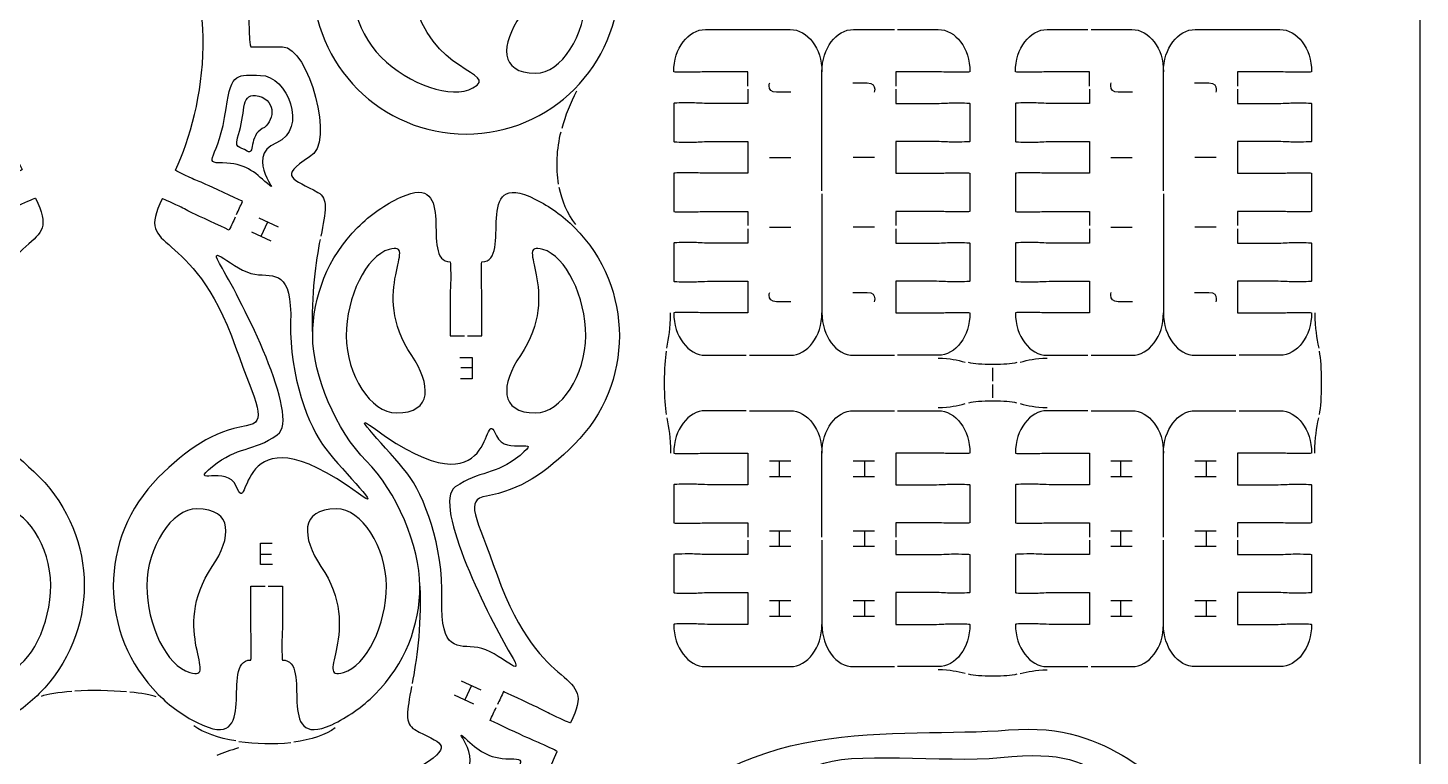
# Model space of a CAD drawing. Extents: x 0 to 250, y 0 to 300.
# Drawn here: x 118.3 to 250, y 67.5 to 136.4 of the extents above; entities that cross this region are included whole.
import ezdxf

# ---------------------------------------------------------------- set-up
doc = ezdxf.new("R2010")
doc.units = 0
doc.header["$MEASUREMENT"] = 0
doc.layers.add('DEFAULT', color=7, linetype='CONTINUOUS')

msp = doc.modelspace()

# ---------------------------------------------------------------- linework, layer by layer
at = {"layer": 'DEFAULT', "color": 250}
for points in [[(188.49, 124.18), (190.51, 124.18)], [(198.43, 124.18), (196.41, 124.18)], [(220.8, 124.18), (222.82, 124.18)], [(230.74, 124.18), (228.72, 124.18)], [(140.18, 118.47), (142.01, 117.62)], [(140.4, 116.71), (141.04, 118.07)], [(188.49, 117.57), (190.51, 117.57)], [(198.43, 117.57), (196.41, 117.57)], [(220.8, 117.57), (222.82, 117.57)], [(230.74, 117.57), (228.72, 117.57)], [(141.37, 116.26), (139.54, 117.11)], [(159.22, 105.26), (160.36, 105.26), (160.36, 103.24), (159.27, 103.24)], [(159.31, 104.31), (160.36, 104.31)], [(188.49, 95.46), (190.51, 95.46)], [(189.43, 93.96), (189.43, 95.46)], [(196.41, 95.46), (198.43, 95.46)], [(197.48, 95.46), (197.48, 93.96)], [(220.8, 95.46), (222.82, 95.46)], [(221.75, 93.96), (221.75, 95.46)], [(228.72, 95.46), (230.74, 95.46)], [(229.8, 95.46), (229.8, 93.96)], [(190.51, 93.96), (188.49, 93.96)], [(198.43, 93.96), (196.41, 93.96)], [(222.82, 93.96), (220.8, 93.96)], [(230.74, 93.96), (228.72, 93.96)], [(188.49, 88.86), (190.51, 88.86)], [(189.43, 87.36), (189.43, 88.86)], [(196.41, 88.86), (198.43, 88.86)], [(197.48, 88.86), (197.48, 87.36)], [(220.8, 88.86), (222.82, 88.86)], [(221.75, 87.36), (221.75, 88.86)], [(228.72, 88.86), (230.74, 88.86)], [(229.8, 88.86), (229.8, 87.36)], [(141.49, 85.67), (140.36, 85.67), (140.36, 87.69), (141.45, 87.69)], [(190.51, 87.36), (188.49, 87.36)], [(198.43, 87.36), (196.41, 87.36)], [(222.82, 87.36), (220.8, 87.36)], [(230.74, 87.36), (228.72, 87.36)], [(141.4, 86.61), (140.36, 86.61)], [(188.49, 82.26), (190.51, 82.26)], [(189.43, 80.75), (189.43, 82.26)], [(196.41, 82.25), (198.43, 82.25)], [(197.48, 82.25), (197.48, 80.75)], [(220.8, 82.26), (222.82, 82.26)], [(221.75, 80.75), (221.75, 82.26)], [(228.72, 82.25), (230.74, 82.25)], [(229.8, 82.25), (229.8, 80.75)], [(190.51, 80.75), (188.49, 80.75)], [(198.43, 80.75), (196.41, 80.75)], [(222.82, 80.75), (220.8, 80.75)], [(230.74, 80.75), (228.72, 80.75)], [(159.34, 74.67), (161.18, 73.82)], [(160.32, 74.22), (159.68, 72.86)], [(160.54, 72.46), (158.71, 73.31)]]:
    msp.add_lwpolyline(points, dxfattribs=at)
at = {"layer": 'DEFAULT', "color": 6}
for points in [[(209.62, 103), (209.62, 104.27)], [(209.62, 101.43), (209.62, 102.7)]]:
    msp.add_lwpolyline(points, dxfattribs=at)
at = {"layer": 'DEFAULT', "color": 1}
for points, knots in [([(240.05, 0.05), (163.38, 0.05), (86.72, 0.05), (10.05, 0.05), (4.53, 0.05), (0.05, 4.53), (0.05, 10.05), (0.05, 103.38), (0.05, 196.72), (0.05, 290.05), (0.05, 295.57), (4.53, 300.05), (10.05, 300.05), (86.72, 300.05), (163.38, 300.05), (240.05, 300.05), (245.57, 300.05), (250.05, 295.57), (250.05, 290.05), (250.05, 196.72), (250.05, 103.38), (250.05, 10.05), (250.05, 4.53), (245.57, 0.05), (240.05, 0.05)], [0, 0, 0, 0, 651.969, 651.969, 651.969, 652.969, 652.969, 652.969, 1446.669, 1446.669, 1446.669, 1447.669, 1447.669, 1447.669, 2099.638, 2099.638, 2099.638, 2100.638, 2100.638, 2100.638, 2894.338, 2894.338, 2894.338, 2895.338, 2895.338, 2895.338, 2895.338]), ([(159.64, 140.89), (159.19, 140.89), (158.74, 140.89), (158.29, 140.89), (158.29, 142.05), (158.29, 143.22), (158.29, 144.39), (158.29, 145.36), (158.34, 145.55), (158.34, 146.14), (158.34, 147.11), (158.34, 147.89), (158.29, 147.89), (149.35, 147.89), (145.29, 148.48), (145.29, 140.89), (145.29, 132.88), (151.78, 126.39), (159.79, 126.39), (167.8, 126.39), (174.29, 132.88), (174.29, 140.89), (174.29, 144.89), (172.5, 148.37), (170.04, 151.15), (163.64, 158.37), (165.67, 169.69), (168.41, 175.57), (168.43, 175.62), (167.72, 175.95), (166.85, 176.36), (166.31, 176.61), (166.12, 176.64), (165.24, 177.05), (164.44, 177.42), (162.07, 178.53), (162.07, 178.53), (162.26, 178.94), (162.45, 179.34), (162.64, 179.75)], [0, 0, 0, 0, 3.83, 3.83, 3.83, 13.76, 13.76, 13.76, 14.76, 14.76, 14.76, 15.76, 15.76, 15.76, 16.76, 16.76, 16.76, 17.76, 17.76, 17.76, 18.76, 18.76, 18.76, 19.76, 19.76, 19.76, 20.76, 20.76, 20.76, 21.76, 21.76, 21.76, 22.76, 22.76, 22.76, 23.76, 23.76, 23.76, 27.58953, 27.58953, 27.58953, 27.58953]), ([(109.02, 157.72), (108.57, 157.72), (108.12, 157.72), (107.67, 157.72), (107.67, 156.55), (107.67, 155.38), (107.67, 154.22), (107.67, 153.25), (107.72, 153.05), (107.72, 152.47), (107.72, 151.5), (107.72, 150.72), (107.67, 150.72), (98.73, 150.72), (94.67, 150.13), (94.67, 157.71), (94.67, 165.72), (101.16, 172.21), (109.17, 172.21), (117.18, 172.21), (123.67, 165.72), (123.67, 157.71), (123.67, 153.71), (121.88, 150.24), (119.42, 147.46), (113.02, 140.23), (115.05, 128.91), (117.79, 123.04), (117.81, 122.99), (117.1, 122.66), (116.23, 122.25), (115.69, 122), (115.5, 121.96), (114.62, 121.56), (113.82, 121.18), (111.45, 120.08), (111.45, 120.08), (111.64, 119.67), (111.83, 119.26), (112.02, 118.85)], [0, 0, 0, 0, 3.84, 3.84, 3.84, 13.77, 13.77, 13.77, 14.77, 14.77, 14.77, 15.77, 15.77, 15.77, 16.77, 16.77, 16.77, 17.77, 17.77, 17.77, 18.77, 18.77, 18.77, 19.77, 19.77, 19.77, 20.77, 20.77, 20.77, 21.77, 21.77, 21.77, 22.77, 22.77, 22.77, 23.77, 23.77, 23.77, 27.59953, 27.59953, 27.59953, 27.59953]), ([(138.08, 118.79), (138.27, 119.19), (138.46, 119.6), (138.66, 120.01), (138.66, 120.01), (136.28, 121.12), (135.48, 121.49), (134.61, 121.9), (134.41, 121.93), (133.87, 122.18), (133, 122.59), (132.29, 122.92), (132.31, 122.97), (135.05, 128.84), (137.08, 140.17), (130.68, 147.39), (128.22, 150.17), (126.43, 153.64), (126.43, 157.64), (126.43, 165.65), (132.92, 172.14), (140.93, 172.14), (148.94, 172.14), (155.43, 165.65), (155.43, 157.64), (155.43, 150.06), (151.37, 150.64), (142.43, 150.64), (142.38, 150.64), (142.38, 151.43), (142.38, 152.39), (142.38, 152.98), (142.43, 153.18), (142.43, 154.14), (142.43, 155.31), (142.43, 156.48), (142.43, 157.65), (141.98, 157.65), (141.53, 157.65), (141.08, 157.65)], [0, 0, 0, 0, 3.82953, 3.82953, 3.82953, 4.82953, 4.82953, 4.82953, 5.82953, 5.82953, 5.82953, 6.82953, 6.82953, 6.82953, 7.82953, 7.82953, 7.82953, 8.82953, 8.82953, 8.82953, 9.82953, 9.82953, 9.82953, 10.82953, 10.82953, 10.82953, 11.82953, 11.82953, 11.82953, 12.82953, 12.82953, 12.82953, 13.82953, 13.82953, 13.82953, 23.75953, 23.75953, 23.75953, 27.58953, 27.58953, 27.58953, 27.58953]), ([(140.78, 157.65), (140.33, 157.65), (139.88, 157.65), (139.43, 157.65), (139.43, 156.48), (139.43, 155.31), (139.43, 154.14), (139.43, 153.18), (139.48, 152.98), (139.48, 152.39), (139.48, 151.43), (139.48, 150.64), (139.43, 150.64), (139.1, 150.52), (139.1, 134.64), (139.43, 134.64), (140.43, 134.64), (141.43, 134.64), (142.43, 134.64), (144.91, 134.64), (147.45, 125.38), (145, 124.23), (141.9, 122.24), (143.47, 122.19), (145.78, 120.87), (146.78, 120.3), (146.5, 119.09), (146.06, 116.71)], [0, 0, 0, 0, 3.83, 3.83, 3.83, 13.76, 13.76, 13.76, 14.76, 14.76, 14.76, 15.76, 15.76, 15.76, 16.76, 16.76, 16.76, 25.26, 25.26, 25.26, 26.26, 26.26, 26.26, 27.26, 27.26, 27.26, 28.26, 28.26, 28.26, 28.26]), ([(167.05, 147.62), (169.25, 147), (171.12, 143.11), (171.12, 139.43), (171.12, 135.74), (168.78, 132.14), (166.38, 132.14), (162.9, 132.14), (163.1, 134.88), (164.93, 137.57), (169.06, 143.68), (164.11, 148.45), (167.05, 147.62)], [1, 1, 1, 1, 2, 2, 2, 3, 3, 3, 4, 4, 4, 5, 5, 5, 5]), ([(160.44, 130.75), (158.44, 129.63), (154.38, 131.06), (151.77, 133.66), (149.17, 136.27), (148.27, 140.47), (149.96, 142.17), (152.43, 144.63), (154.22, 142.55), (154.84, 139.35), (156.23, 132.11), (163.1, 132.24), (160.44, 130.75)], [1, 1, 1, 1, 2, 2, 2, 3, 3, 3, 4, 4, 4, 5, 5, 5, 5]), ([(186.45, 130.93), (186.45, 131.38), (186.45, 131.83), (186.45, 132.28), (185.29, 132.28), (184.12, 132.28), (182.95, 132.28), (181.99, 132.28), (181.79, 132.23), (181.2, 132.23), (180.23, 132.23), (179.45, 132.23), (179.45, 132.28), (179.45, 134.49), (180.79, 136.28), (182.45, 136.28), (185.12, 136.28), (187.79, 136.28), (190.45, 136.28), (192.11, 136.28), (193.46, 134.49), (193.46, 132.28)], [0, 0, 0, 0, 3.83, 3.83, 3.83, 13.76, 13.76, 13.76, 14.76, 14.76, 14.76, 15.76, 15.76, 15.76, 16.76, 16.76, 16.76, 39.44, 39.44, 39.44, 40.44, 40.44, 40.44, 40.44]), ([(193.46, 121.03), (193.46, 124.78), (193.46, 128.53), (193.46, 132.28), (193.46, 134.49), (194.8, 136.28), (196.46, 136.28), (197.74, 136.28), (199.03, 136.28), (200.31, 136.28)], [0, 0, 0, 0, 31.91, 31.91, 31.91, 32.91, 32.91, 32.91, 43.83, 43.83, 43.83, 43.83]), ([(200.61, 136.28), (201.89, 136.28), (203.18, 136.28), (204.46, 136.28), (206.12, 136.28), (207.46, 134.49), (207.46, 132.28), (207.46, 132.23), (206.68, 132.23), (205.71, 132.23), (205.12, 132.23), (204.93, 132.28), (203.96, 132.28), (202.79, 132.28), (201.63, 132.28), (200.46, 132.28), (200.46, 131.83), (200.46, 131.38), (200.46, 130.93)], [0, 0, 0, 0, 10.91, 10.91, 10.91, 11.91, 11.91, 11.91, 12.91, 12.91, 12.91, 13.91, 13.91, 13.91, 23.84, 23.84, 23.84, 27.67, 27.67, 27.67, 27.67]), ([(218.77, 130.93), (218.77, 131.38), (218.77, 131.83), (218.77, 132.28), (217.6, 132.28), (216.44, 132.28), (215.27, 132.28), (214.3, 132.28), (214.11, 132.23), (213.52, 132.23), (212.55, 132.23), (211.77, 132.23), (211.77, 132.28), (211.77, 134.49), (213.11, 136.28), (214.77, 136.28), (216.05, 136.28), (217.34, 136.28), (218.62, 136.28)], [0, 0, 0, 0, 3.83, 3.83, 3.83, 13.76, 13.76, 13.76, 14.76, 14.76, 14.76, 15.76, 15.76, 15.76, 16.76, 16.76, 16.76, 27.67, 27.67, 27.67, 27.67]), ([(218.92, 136.28), (220.21, 136.28), (221.49, 136.28), (222.77, 136.28), (224.43, 136.28), (225.77, 134.49), (225.77, 132.28)], [0, 0, 0, 0, 10.91, 10.91, 10.91, 11.91, 11.91, 11.91, 11.91]), ([(225.77, 121.03), (225.77, 124.78), (225.77, 128.53), (225.77, 132.28), (225.77, 134.49), (227.12, 136.28), (228.78, 136.28), (231.44, 136.28), (234.11, 136.28), (236.78, 136.28), (238.43, 136.28), (239.78, 134.49), (239.78, 132.28), (239.78, 132.23), (239, 132.23), (238.03, 132.23), (237.44, 132.23), (237.25, 132.28), (236.28, 132.28), (235.11, 132.28), (233.94, 132.28), (232.78, 132.28), (232.78, 131.83), (232.78, 131.38), (232.78, 130.93)], [0, 0, 0, 0, 31.91, 31.91, 31.91, 32.91, 32.91, 32.91, 55.59, 55.59, 55.59, 56.59, 56.59, 56.59, 57.59, 57.59, 57.59, 58.59, 58.59, 58.59, 68.52, 68.52, 68.52, 72.35, 72.35, 72.35, 72.35]), ([(186.45, 130.63), (186.45, 130.18), (186.45, 129.73), (186.45, 129.28), (185.29, 129.28), (184.12, 129.28), (182.95, 129.28), (181.99, 129.28), (181.79, 129.33), (181.2, 129.33), (180.23, 129.33), (179.45, 129.33), (179.45, 129.28), (179.45, 128.08), (179.45, 126.88), (179.45, 125.68), (179.45, 125.62), (180.23, 125.62), (181.2, 125.62), (181.79, 125.62), (181.99, 125.68), (182.95, 125.68), (184.12, 125.68), (185.29, 125.68), (186.45, 125.68), (186.45, 124.67), (186.45, 123.67), (186.45, 122.67), (185.29, 122.67), (184.12, 122.67), (182.95, 122.67), (181.99, 122.67), (181.79, 122.72), (181.2, 122.72), (180.23, 122.72), (179.45, 122.72), (179.45, 122.67), (179.45, 121.47), (179.45, 120.27), (179.45, 119.07), (179.45, 119.02), (180.23, 119.02), (181.2, 119.02), (181.79, 119.02), (181.99, 119.07), (182.95, 119.07), (184.12, 119.07), (185.29, 119.07), (186.45, 119.07), (186.45, 118.62), (186.45, 118.17), (186.45, 117.72)], [0, 0, 0, 0, 3.83, 3.83, 3.83, 13.76, 13.76, 13.76, 14.76, 14.76, 14.76, 15.76, 15.76, 15.76, 25.98, 25.98, 25.98, 26.98, 26.98, 26.98, 27.98, 27.98, 27.98, 37.91, 37.91, 37.91, 46.42, 46.42, 46.42, 56.35, 56.35, 56.35, 57.35, 57.35, 57.35, 58.35, 58.35, 58.35, 68.56, 68.56, 68.56, 69.56, 69.56, 69.56, 70.56, 70.56, 70.56, 80.49, 80.49, 80.49, 84.32, 84.32, 84.32, 84.32]), ([(200.46, 130.63), (200.46, 130.18), (200.46, 129.73), (200.46, 129.28), (201.63, 129.28), (202.79, 129.28), (203.96, 129.28), (204.93, 129.28), (205.12, 129.33), (205.71, 129.33), (206.68, 129.33), (207.46, 129.33), (207.46, 129.28), (207.46, 128.08), (207.46, 126.88), (207.46, 125.68), (207.46, 125.63), (206.68, 125.63), (205.71, 125.63), (205.12, 125.63), (204.93, 125.68), (203.96, 125.68), (202.79, 125.68), (201.63, 125.68), (200.46, 125.68), (200.46, 124.67), (200.46, 123.67), (200.46, 122.67), (201.63, 122.67), (202.79, 122.67), (203.96, 122.67), (204.93, 122.67), (205.12, 122.73), (205.71, 122.73), (206.68, 122.73), (207.46, 122.73), (207.46, 122.67), (207.46, 121.47), (207.46, 120.27), (207.46, 119.07), (207.46, 119.02), (206.68, 119.02), (205.71, 119.02), (205.12, 119.02), (204.93, 119.07), (203.96, 119.07), (202.79, 119.07), (201.63, 119.07), (200.46, 119.07), (200.46, 118.62), (200.46, 118.17), (200.46, 117.72)], [0, 0, 0, 0, 3.83, 3.83, 3.83, 13.76, 13.76, 13.76, 14.76, 14.76, 14.76, 15.76, 15.76, 15.76, 25.98, 25.98, 25.98, 26.98, 26.98, 26.98, 27.98, 27.98, 27.98, 37.91, 37.91, 37.91, 46.42, 46.42, 46.42, 56.35, 56.35, 56.35, 57.35, 57.35, 57.35, 58.35, 58.35, 58.35, 68.56, 68.56, 68.56, 69.56, 69.56, 69.56, 70.56, 70.56, 70.56, 80.49, 80.49, 80.49, 84.32, 84.32, 84.32, 84.32]), ([(218.77, 130.63), (218.77, 130.18), (218.77, 129.73), (218.77, 129.28), (217.6, 129.28), (216.44, 129.28), (215.27, 129.28), (214.3, 129.28), (214.11, 129.33), (213.52, 129.33), (212.55, 129.33), (211.77, 129.33), (211.77, 129.28), (211.77, 128.08), (211.77, 126.88), (211.77, 125.68), (211.77, 125.62), (212.55, 125.62), (213.52, 125.62), (214.11, 125.62), (214.3, 125.68), (215.27, 125.68), (216.44, 125.68), (217.6, 125.68), (218.77, 125.68), (218.77, 124.67), (218.77, 123.67), (218.77, 122.67), (217.6, 122.67), (216.44, 122.67), (215.27, 122.67), (214.3, 122.67), (214.11, 122.72), (213.52, 122.72), (212.55, 122.72), (211.77, 122.72), (211.77, 122.67), (211.77, 121.47), (211.77, 120.27), (211.77, 119.07), (211.77, 119.02), (212.55, 119.02), (213.52, 119.02), (214.11, 119.02), (214.3, 119.07), (215.27, 119.07), (216.44, 119.07), (217.6, 119.07), (218.77, 119.07), (218.77, 118.62), (218.77, 118.17), (218.77, 117.72)], [0, 0, 0, 0, 3.83, 3.83, 3.83, 13.76, 13.76, 13.76, 14.76, 14.76, 14.76, 15.76, 15.76, 15.76, 25.98, 25.98, 25.98, 26.98, 26.98, 26.98, 27.98, 27.98, 27.98, 37.91, 37.91, 37.91, 46.42, 46.42, 46.42, 56.35, 56.35, 56.35, 57.35, 57.35, 57.35, 58.35, 58.35, 58.35, 68.56, 68.56, 68.56, 69.56, 69.56, 69.56, 70.56, 70.56, 70.56, 80.49, 80.49, 80.49, 84.32, 84.32, 84.32, 84.32]), ([(232.78, 130.63), (232.78, 130.18), (232.78, 129.73), (232.78, 129.28), (233.94, 129.28), (235.11, 129.28), (236.28, 129.28), (237.25, 129.28), (237.44, 129.33), (238.03, 129.33), (239, 129.33), (239.78, 129.33), (239.78, 129.28), (239.78, 128.08), (239.78, 126.88), (239.78, 125.68), (239.78, 125.63), (239, 125.63), (238.03, 125.63), (237.44, 125.63), (237.25, 125.68), (236.28, 125.68), (235.11, 125.68), (233.94, 125.68), (232.78, 125.68), (232.78, 124.67), (232.78, 123.67), (232.78, 122.67), (233.94, 122.67), (235.11, 122.67), (236.28, 122.67), (237.25, 122.67), (237.44, 122.73), (238.03, 122.73), (239, 122.73), (239.78, 122.73), (239.78, 122.67), (239.78, 121.47), (239.78, 120.27), (239.78, 119.07), (239.78, 119.02), (239, 119.02), (238.03, 119.02), (237.44, 119.02), (237.25, 119.07), (236.28, 119.07), (235.11, 119.07), (233.94, 119.07), (232.78, 119.07), (232.78, 118.62), (232.78, 118.17), (232.78, 117.72)], [0, 0, 0, 0, 3.83, 3.83, 3.83, 13.76, 13.76, 13.76, 14.76, 14.76, 14.76, 15.76, 15.76, 15.76, 25.98, 25.98, 25.98, 26.98, 26.98, 26.98, 27.98, 27.98, 27.98, 37.91, 37.91, 37.91, 46.42, 46.42, 46.42, 56.35, 56.35, 56.35, 57.35, 57.35, 57.35, 58.35, 58.35, 58.35, 68.56, 68.56, 68.56, 69.56, 69.56, 69.56, 70.56, 70.56, 70.56, 80.49, 80.49, 80.49, 84.32, 84.32, 84.32, 84.32]), ([(145.29, 107.3), (145.29, 111.01), (146.71, 114.72), (149.54, 117.55), (150.76, 118.77), (152.15, 119.72), (153.62, 120.41), (159.2, 122.94), (155.29, 114.3), (158.29, 114.29), (158.34, 114.29), (158.34, 113.51), (158.34, 112.54), (158.34, 111.95), (158.29, 111.76), (158.29, 110.79), (158.29, 109.62), (158.29, 108.46), (158.29, 107.29), (158.74, 107.29), (159.19, 107.29), (159.64, 107.29)], [0, 0, 0, 0, 1, 1, 1, 2, 2, 2, 3, 3, 3, 4, 4, 4, 5, 5, 5, 14.93, 14.93, 14.93, 18.76, 18.76, 18.76, 18.76]), ([(159.94, 107.29), (160.39, 107.29), (160.84, 107.29), (161.29, 107.29), (161.29, 108.46), (161.29, 109.62), (161.29, 110.79), (161.29, 111.76), (161.24, 111.95), (161.24, 112.54), (161.24, 113.51), (161.24, 114.29), (161.29, 114.29), (164.37, 114.29), (160.2, 123.34), (166.37, 120.21), (167.7, 119.54), (168.94, 118.66), (170.05, 117.55), (175.71, 111.89), (175.71, 102.7), (170.05, 97.04), (167.33, 94.33), (164.87, 92.68), (161.73, 92.14), (159.59, 91.78), (160.75, 90.26), (162.73, 84.68), (166.93, 72.82), (172.35, 76.05), (169.68, 70.68), (169.66, 70.63), (168.95, 70.96), (168.07, 71.37), (167.54, 71.62), (167.39, 71.75), (166.51, 72.16), (165.71, 72.53), (163.34, 73.64), (163.34, 73.64), (163.15, 73.23), (162.95, 72.82), (162.76, 72.41)], [0, 0, 0, 0, 3.83, 3.83, 3.83, 13.76, 13.76, 13.76, 14.76, 14.76, 14.76, 15.76, 15.76, 15.76, 16.76, 16.76, 16.76, 17.76, 17.76, 17.76, 18.76, 18.76, 18.76, 19.76, 19.76, 19.76, 20.76, 20.76, 20.76, 21.76, 21.76, 21.76, 22.76, 22.76, 22.76, 23.76, 23.76, 23.76, 24.76, 24.76, 24.76, 28.58953, 28.58953, 28.58953, 28.58953]), ([(112.14, 118.58), (112.33, 118.17), (112.52, 117.76), (112.71, 117.36), (112.71, 117.36), (115.09, 118.46), (115.89, 118.83), (116.76, 119.24), (116.92, 119.37), (117.45, 119.62), (118.33, 120.03), (119.04, 120.36), (119.06, 120.32), (121.72, 114.94), (116.31, 118.17), (112.11, 106.31), (110.13, 100.73), (108.97, 99.21), (111.11, 98.85), (114.25, 98.32), (116.71, 96.67), (119.42, 93.95), (125.09, 88.29), (125.09, 79.11), (119.42, 73.45), (118.32, 72.34), (117.07, 71.45), (115.75, 70.78), (109.57, 67.65), (113.74, 76.7), (110.67, 76.7), (110.62, 76.7), (110.62, 77.48), (110.62, 78.45), (110.62, 79.04), (110.67, 79.23), (110.67, 80.2), (110.67, 81.37), (110.67, 82.54), (110.67, 83.7), (110.22, 83.7), (109.77, 83.7), (109.32, 83.7)], [0, 0, 0, 0, 3.82953, 3.82953, 3.82953, 4.82953, 4.82953, 4.82953, 5.82953, 5.82953, 5.82953, 6.82953, 6.82953, 6.82953, 7.82953, 7.82953, 7.82953, 8.82953, 8.82953, 8.82953, 9.82953, 9.82953, 9.82953, 10.82953, 10.82953, 10.82953, 11.82953, 11.82953, 11.82953, 12.82953, 12.82953, 12.82953, 13.82953, 13.82953, 13.82953, 14.82953, 14.82953, 14.82953, 24.75953, 24.75953, 24.75953, 28.58953, 28.58953, 28.58953, 28.58953]), ([(137.96, 118.51), (137.77, 118.11), (137.58, 117.7), (137.39, 117.29), (137.39, 117.29), (135.01, 118.4), (134.21, 118.77), (133.34, 119.18), (133.18, 119.3), (132.65, 119.55), (131.77, 119.96), (131.06, 120.29), (131.04, 120.25), (128.38, 114.87), (133.79, 118.11), (137.99, 106.24), (139.97, 100.66), (141.13, 99.15), (138.99, 98.78), (135.85, 98.25), (133.39, 96.6), (130.68, 93.88), (125.01, 88.22), (125.01, 79.04), (130.68, 73.38), (131.78, 72.27), (133.02, 71.38), (134.35, 70.71), (140.52, 67.58), (136.36, 76.63), (139.43, 76.63), (139.48, 76.63), (139.48, 77.42), (139.48, 78.38), (139.48, 78.97), (139.43, 79.17), (139.43, 80.13), (139.43, 81.3), (139.43, 82.47), (139.43, 83.63), (139.88, 83.63), (140.33, 83.63), (140.78, 83.63)], [0, 0, 0, 0, 3.82953, 3.82953, 3.82953, 4.82953, 4.82953, 4.82953, 5.82953, 5.82953, 5.82953, 6.82953, 6.82953, 6.82953, 7.82953, 7.82953, 7.82953, 8.82953, 8.82953, 8.82953, 9.82953, 9.82953, 9.82953, 10.82953, 10.82953, 10.82953, 11.82953, 11.82953, 11.82953, 12.82953, 12.82953, 12.82953, 13.82953, 13.82953, 13.82953, 14.82953, 14.82953, 14.82953, 24.75953, 24.75953, 24.75953, 28.57953, 28.57953, 28.57953, 28.57953]), ([(193.46, 120.72), (193.46, 116.97), (193.46, 113.22), (193.46, 109.46), (193.46, 107.25), (194.8, 105.46), (196.46, 105.46), (197.74, 105.46), (199.03, 105.46), (200.31, 105.46)], [0, 0, 0, 0, 31.92, 31.92, 31.92, 32.92, 32.92, 32.92, 43.84, 43.84, 43.84, 43.84]), ([(225.77, 120.72), (225.77, 116.97), (225.77, 113.22), (225.77, 109.46), (225.77, 107.25), (227.12, 105.46), (228.78, 105.46), (230.06, 105.46), (231.34, 105.46), (232.62, 105.46)], [0, 0, 0, 0, 31.92, 31.92, 31.92, 32.92, 32.92, 32.92, 43.83, 43.83, 43.83, 43.83]), ([(186.45, 117.42), (186.45, 116.97), (186.45, 116.52), (186.45, 116.07), (185.29, 116.07), (184.12, 116.07), (182.95, 116.07), (181.99, 116.07), (181.79, 116.12), (181.2, 116.12), (180.23, 116.12), (179.45, 116.12), (179.45, 116.07), (179.45, 114.87), (179.45, 113.67), (179.45, 112.46), (179.45, 112.41), (180.23, 112.41), (181.2, 112.41), (181.79, 112.41), (181.98, 112.46), (182.95, 112.46), (184.12, 112.46), (185.29, 112.46), (186.45, 112.46), (186.45, 111.46), (186.45, 110.46), (186.45, 109.46), (185.29, 109.46), (184.12, 109.46), (182.95, 109.46), (181.98, 109.46), (181.79, 109.51), (181.2, 109.51), (180.23, 109.51), (179.45, 109.51), (179.45, 109.46), (179.45, 107.25), (180.79, 105.46), (182.45, 105.46), (183.74, 105.46), (185.02, 105.46), (186.3, 105.46)], [0, 0, 0, 0, 3.83, 3.83, 3.83, 13.76, 13.76, 13.76, 14.76, 14.76, 14.76, 15.76, 15.76, 15.76, 25.98, 25.98, 25.98, 26.98, 26.98, 26.98, 27.98, 27.98, 27.98, 37.91, 37.91, 37.91, 46.42, 46.42, 46.42, 56.35, 56.35, 56.35, 57.35, 57.35, 57.35, 58.35, 58.35, 58.35, 59.35, 59.35, 59.35, 70.27, 70.27, 70.27, 70.27]), ([(200.46, 117.42), (200.46, 116.97), (200.46, 116.52), (200.46, 116.07), (201.63, 116.07), (202.79, 116.07), (203.96, 116.07), (204.93, 116.07), (205.12, 116.12), (205.71, 116.12), (206.68, 116.12), (207.46, 116.12), (207.46, 116.07), (207.46, 114.87), (207.46, 113.67), (207.46, 112.46), (207.46, 112.41), (206.68, 112.41), (205.71, 112.41), (205.12, 112.41), (204.93, 112.46), (203.96, 112.46), (202.79, 112.46), (201.63, 112.46), (200.46, 112.46), (200.46, 111.46), (200.46, 110.46), (200.46, 109.46), (201.63, 109.46), (202.79, 109.46), (203.96, 109.46), (204.93, 109.46), (205.12, 109.51), (205.71, 109.51), (206.68, 109.51), (207.46, 109.51), (207.46, 109.46), (207.46, 107.25), (206.12, 105.46), (204.46, 105.46), (203.18, 105.46), (201.89, 105.46), (200.61, 105.46)], [0, 0, 0, 0, 3.83, 3.83, 3.83, 13.76, 13.76, 13.76, 14.76, 14.76, 14.76, 15.76, 15.76, 15.76, 25.98, 25.98, 25.98, 26.98, 26.98, 26.98, 27.98, 27.98, 27.98, 37.91, 37.91, 37.91, 46.42, 46.42, 46.42, 56.35, 56.35, 56.35, 57.35, 57.35, 57.35, 58.35, 58.35, 58.35, 59.35, 59.35, 59.35, 70.26, 70.26, 70.26, 70.26]), ([(218.77, 117.42), (218.77, 116.97), (218.77, 116.52), (218.77, 116.07), (217.6, 116.07), (216.44, 116.07), (215.27, 116.07), (214.3, 116.07), (214.11, 116.12), (213.52, 116.12), (212.55, 116.12), (211.77, 116.12), (211.77, 116.07), (211.77, 114.87), (211.77, 113.67), (211.77, 112.46), (211.77, 112.41), (212.55, 112.41), (213.52, 112.41), (214.11, 112.41), (214.3, 112.46), (215.27, 112.46), (216.44, 112.46), (217.6, 112.46), (218.77, 112.46), (218.77, 111.46), (218.77, 110.46), (218.77, 109.46), (217.6, 109.46), (216.44, 109.46), (215.27, 109.46), (214.3, 109.46), (214.11, 109.51), (213.52, 109.51), (212.55, 109.51), (211.77, 109.51), (211.77, 109.46), (211.77, 107.25), (213.11, 105.46), (214.77, 105.46), (216.05, 105.46), (217.34, 105.46), (218.62, 105.46)], [0, 0, 0, 0, 3.83, 3.83, 3.83, 13.76, 13.76, 13.76, 14.76, 14.76, 14.76, 15.76, 15.76, 15.76, 25.98, 25.98, 25.98, 26.98, 26.98, 26.98, 27.98, 27.98, 27.98, 37.91, 37.91, 37.91, 46.42, 46.42, 46.42, 56.35, 56.35, 56.35, 57.35, 57.35, 57.35, 58.35, 58.35, 58.35, 59.35, 59.35, 59.35, 70.26, 70.26, 70.26, 70.26]), ([(232.78, 117.42), (232.78, 116.97), (232.78, 116.52), (232.78, 116.07), (233.94, 116.07), (235.11, 116.07), (236.28, 116.07), (237.25, 116.07), (237.44, 116.12), (238.03, 116.12), (239, 116.12), (239.78, 116.12), (239.78, 116.07), (239.78, 114.87), (239.78, 113.67), (239.78, 112.46), (239.78, 112.41), (239, 112.41), (238.03, 112.41), (237.44, 112.41), (237.25, 112.46), (236.28, 112.46), (235.11, 112.46), (233.94, 112.46), (232.78, 112.46), (232.78, 111.46), (232.78, 110.46), (232.78, 109.46), (233.94, 109.46), (235.11, 109.46), (236.28, 109.46), (237.25, 109.46), (237.44, 109.51), (238.03, 109.51), (239, 109.51), (239.78, 109.51), (239.78, 109.46), (239.78, 107.25), (238.43, 105.46), (236.78, 105.46), (235.49, 105.46), (234.21, 105.46), (232.93, 105.46)], [0, 0, 0, 0, 3.83, 3.83, 3.83, 13.76, 13.76, 13.76, 14.76, 14.76, 14.76, 15.76, 15.76, 15.76, 25.98, 25.98, 25.98, 26.98, 26.98, 26.98, 27.98, 27.98, 27.98, 37.91, 37.91, 37.91, 46.42, 46.42, 46.42, 56.35, 56.35, 56.35, 57.35, 57.35, 57.35, 58.35, 58.35, 58.35, 59.35, 59.35, 59.35, 70.26, 70.26, 70.26, 70.26]), ([(141.08, 83.63), (141.53, 83.63), (141.98, 83.63), (142.43, 83.63), (142.43, 82.47), (142.43, 81.3), (142.43, 80.13), (142.43, 79.17), (142.38, 78.97), (142.38, 78.38), (142.38, 77.42), (142.38, 76.63), (142.43, 76.63), (145.43, 76.63), (141.52, 67.99), (147.1, 70.51), (148.58, 71.21), (149.96, 72.16), (151.18, 73.38), (154.02, 76.21), (155.43, 79.92), (155.43, 83.63), (155.43, 87.34), (153.19, 92.63), (150.36, 95.46), (147.53, 98.29), (145.29, 103.58), (145.29, 107.3), (145.16, 111.39), (145.63, 114.33), (146.01, 116.42)], [0, 0, 0, 0, 3.84, 3.84, 3.84, 13.77, 13.77, 13.77, 14.77, 14.77, 14.77, 15.77, 15.77, 15.77, 16.77, 16.77, 16.77, 17.77, 17.77, 17.77, 18.77, 18.77, 18.77, 19.77, 19.77, 19.77, 20.77, 20.77, 20.77, 21.77, 21.77, 21.77, 21.77]), ([(148.46, 107.29), (148.46, 110.98), (150.33, 114.86), (152.53, 115.48), (155.46, 116.31), (150.51, 111.54), (154.65, 105.43), (156.47, 102.74), (156.68, 100), (153.19, 100), (150.8, 100), (148.46, 103.6), (148.46, 107.29)], [1, 1, 1, 1, 2, 2, 2, 3, 3, 3, 4, 4, 4, 5, 5, 5, 5]), ([(167.05, 115.48), (169.25, 114.86), (171.12, 110.98), (171.12, 107.29), (171.12, 103.6), (168.78, 100), (166.39, 100), (162.9, 100), (163.1, 102.74), (164.93, 105.43), (169.06, 111.54), (164.12, 116.31), (167.05, 115.48)], [1, 1, 1, 1, 2, 2, 2, 3, 3, 3, 4, 4, 4, 5, 5, 5, 5]), ([(186.6, 105.46), (187.89, 105.46), (189.17, 105.46), (190.45, 105.46), (192.11, 105.46), (193.46, 107.25), (193.46, 109.46)], [0, 0, 0, 0, 10.91, 10.91, 10.91, 11.91, 11.91, 11.91, 11.91]), ([(218.92, 105.46), (220.21, 105.46), (221.49, 105.46), (222.77, 105.46), (224.43, 105.46), (225.77, 107.25), (225.77, 109.46)], [0, 0, 0, 0, 10.91, 10.91, 10.91, 11.91, 11.91, 11.91, 11.91]), ([(186.3, 100.21), (185.02, 100.21), (183.74, 100.21), (182.45, 100.21), (180.79, 100.21), (179.45, 98.42), (179.45, 96.21), (179.45, 96.16), (180.23, 96.16), (181.2, 96.16), (181.79, 96.16), (181.98, 96.21), (182.95, 96.21), (184.12, 96.21), (185.29, 96.21), (186.45, 96.21), (186.45, 95.21), (186.45, 94.21), (186.45, 93.21), (185.29, 93.21), (184.12, 93.21), (182.95, 93.21), (181.98, 93.21), (181.79, 93.26), (181.2, 93.26), (180.23, 93.26), (179.45, 93.26), (179.45, 93.21), (179.45, 92.01), (179.45, 90.81), (179.45, 89.61), (179.45, 89.56), (180.23, 89.56), (181.2, 89.56), (181.79, 89.56), (181.98, 89.61), (182.95, 89.61), (184.12, 89.61), (185.29, 89.61), (186.45, 89.61), (186.45, 89.16), (186.45, 88.71), (186.45, 88.26)], [0, 0, 0, 0, 10.92, 10.92, 10.92, 11.92, 11.92, 11.92, 12.92, 12.92, 12.92, 13.92, 13.92, 13.92, 23.85, 23.85, 23.85, 32.36, 32.36, 32.36, 42.29, 42.29, 42.29, 43.29, 43.29, 43.29, 44.29, 44.29, 44.29, 54.49, 54.49, 54.49, 55.49, 55.49, 55.49, 56.49, 56.49, 56.49, 66.42, 66.42, 66.42, 70.26, 70.26, 70.26, 70.26]), ([(186.6, 100.21), (187.89, 100.21), (189.17, 100.21), (190.45, 100.21), (192.11, 100.21), (193.46, 98.42), (193.46, 96.21)], [0, 0, 0, 0, 10.91, 10.91, 10.91, 11.91, 11.91, 11.91, 11.91]), ([(193.46, 88.26), (193.46, 90.91), (193.46, 93.56), (193.46, 96.21), (193.46, 98.42), (194.8, 100.21), (196.46, 100.21), (197.74, 100.21), (199.03, 100.21), (200.31, 100.21)], [0, 0, 0, 0, 22.54, 22.54, 22.54, 23.54, 23.54, 23.54, 34.46, 34.46, 34.46, 34.46]), ([(200.61, 100.21), (201.89, 100.21), (203.18, 100.21), (204.46, 100.21), (206.12, 100.21), (207.46, 98.42), (207.46, 96.21), (207.46, 96.16), (206.68, 96.16), (205.71, 96.16), (205.12, 96.16), (204.93, 96.21), (203.96, 96.21), (202.79, 96.21), (201.63, 96.21), (200.46, 96.21), (200.46, 95.21), (200.46, 94.21), (200.46, 93.21), (201.63, 93.21), (202.79, 93.21), (203.96, 93.21), (204.93, 93.21), (205.12, 93.26), (205.71, 93.26), (206.68, 93.26), (207.46, 93.26), (207.46, 93.21), (207.46, 92.01), (207.46, 90.81), (207.46, 89.61), (207.46, 89.56), (206.68, 89.56), (205.71, 89.56), (205.12, 89.56), (204.93, 89.61), (203.96, 89.61), (202.79, 89.61), (201.63, 89.61), (200.46, 89.61), (200.46, 89.16), (200.46, 88.71), (200.46, 88.26)], [0, 0, 0, 0, 10.91, 10.91, 10.91, 11.91, 11.91, 11.91, 12.91, 12.91, 12.91, 13.91, 13.91, 13.91, 23.84, 23.84, 23.84, 32.35, 32.35, 32.35, 42.28, 42.28, 42.28, 43.28, 43.28, 43.28, 44.28, 44.28, 44.28, 54.49, 54.49, 54.49, 55.49, 55.49, 55.49, 56.49, 56.49, 56.49, 66.42, 66.42, 66.42, 70.25, 70.25, 70.25, 70.25]), ([(218.62, 100.21), (217.34, 100.21), (216.05, 100.21), (214.77, 100.21), (213.11, 100.21), (211.77, 98.42), (211.77, 96.21), (211.77, 96.16), (212.55, 96.16), (213.52, 96.16), (214.11, 96.16), (214.3, 96.21), (215.27, 96.21), (216.44, 96.21), (217.6, 96.21), (218.77, 96.21), (218.77, 95.21), (218.77, 94.21), (218.77, 93.21), (217.6, 93.21), (216.44, 93.21), (215.27, 93.21), (214.3, 93.21), (214.11, 93.26), (213.52, 93.26), (212.55, 93.26), (211.77, 93.26), (211.77, 93.21), (211.77, 92.01), (211.77, 90.81), (211.77, 89.61), (211.77, 89.56), (212.55, 89.56), (213.52, 89.56), (214.11, 89.56), (214.3, 89.61), (215.27, 89.61), (216.44, 89.61), (217.6, 89.61), (218.77, 89.61), (218.77, 89.16), (218.77, 88.71), (218.77, 88.26)], [0, 0, 0, 0, 10.91, 10.91, 10.91, 11.91, 11.91, 11.91, 12.91, 12.91, 12.91, 13.91, 13.91, 13.91, 23.84, 23.84, 23.84, 32.35, 32.35, 32.35, 42.28, 42.28, 42.28, 43.28, 43.28, 43.28, 44.28, 44.28, 44.28, 54.48, 54.48, 54.48, 55.48, 55.48, 55.48, 56.48, 56.48, 56.48, 66.41, 66.41, 66.41, 70.25, 70.25, 70.25, 70.25]), ([(218.92, 100.21), (220.21, 100.21), (221.49, 100.21), (222.77, 100.21), (224.43, 100.21), (225.77, 98.42), (225.77, 96.21)], [0, 0, 0, 0, 10.91, 10.91, 10.91, 11.91, 11.91, 11.91, 11.91]), ([(225.77, 88.26), (225.77, 90.91), (225.77, 93.56), (225.77, 96.21), (225.77, 98.42), (227.12, 100.21), (228.78, 100.21), (230.06, 100.21), (231.34, 100.21), (232.62, 100.21)], [0, 0, 0, 0, 22.54, 22.54, 22.54, 23.54, 23.54, 23.54, 34.45, 34.45, 34.45, 34.45]), ([(232.93, 100.21), (234.21, 100.21), (235.49, 100.21), (236.78, 100.21), (238.43, 100.21), (239.78, 98.42), (239.78, 96.21), (239.78, 96.16), (239, 96.16), (238.03, 96.16), (237.44, 96.16), (237.25, 96.21), (236.28, 96.21), (235.11, 96.21), (233.94, 96.21), (232.78, 96.21), (232.78, 95.21), (232.78, 94.21), (232.78, 93.21), (233.94, 93.21), (235.11, 93.21), (236.28, 93.21), (237.25, 93.21), (237.44, 93.26), (238.03, 93.26), (239, 93.26), (239.78, 93.26), (239.78, 93.21), (239.78, 92.01), (239.78, 90.81), (239.78, 89.61), (239.78, 89.56), (239, 89.56), (238.03, 89.56), (237.44, 89.56), (237.25, 89.61), (236.28, 89.61), (235.11, 89.61), (233.94, 89.61), (232.78, 89.61), (232.78, 89.16), (232.78, 88.71), (232.78, 88.26)], [0, 0, 0, 0, 10.91, 10.91, 10.91, 11.91, 11.91, 11.91, 12.91, 12.91, 12.91, 13.91, 13.91, 13.91, 23.84, 23.84, 23.84, 32.35, 32.35, 32.35, 42.28, 42.28, 42.28, 43.28, 43.28, 43.28, 44.28, 44.28, 44.28, 54.49, 54.49, 54.49, 55.49, 55.49, 55.49, 56.49, 56.49, 56.49, 66.42, 66.42, 66.42, 70.25, 70.25, 70.25, 70.25]), ([(114.31, 85.56), (112.49, 88.26), (112.28, 91), (115.77, 91), (118.16, 91), (120.5, 87.39), (120.5, 83.7), (120.5, 80.02), (118.63, 76.14), (116.43, 75.52), (113.5, 74.68), (118.45, 79.46), (114.31, 85.56)], [1, 1, 1, 1, 2, 2, 2, 3, 3, 3, 4, 4, 4, 5, 5, 5, 5]), ([(135.79, 85.49), (131.65, 79.39), (136.6, 74.62), (133.67, 75.45), (131.47, 76.07), (129.6, 79.95), (129.6, 83.64), (129.6, 87.32), (131.94, 90.93), (134.33, 90.93), (137.82, 90.93), (137.61, 88.19), (135.79, 85.49)], [1, 1, 1, 1, 2, 2, 2, 3, 3, 3, 4, 4, 4, 5, 5, 5, 5]), ([(152.26, 83.64), (152.26, 79.95), (150.39, 76.07), (148.19, 75.45), (145.25, 74.62), (150.2, 79.39), (146.07, 85.49), (144.25, 88.19), (144.04, 90.93), (147.53, 90.93), (149.92, 90.93), (152.26, 87.32), (152.26, 83.64)], [1, 1, 1, 1, 2, 2, 2, 3, 3, 3, 4, 4, 4, 5, 5, 5, 5]), ([(186.45, 87.96), (186.45, 87.51), (186.45, 87.06), (186.45, 86.61), (185.29, 86.61), (184.12, 86.61), (182.95, 86.61), (181.98, 86.61), (181.79, 86.66), (181.2, 86.66), (180.23, 86.66), (179.45, 86.66), (179.45, 86.61), (179.45, 85.41), (179.45, 84.21), (179.45, 83.01), (179.45, 82.95), (180.23, 82.95), (181.2, 82.95), (181.79, 82.95), (181.98, 83.01), (182.95, 83.01), (184.12, 83.01), (185.29, 83.01), (186.45, 83.01), (186.45, 82.01), (186.45, 81.01), (186.45, 80), (185.29, 80), (184.12, 80), (182.95, 80), (181.98, 80), (181.79, 80.05), (181.2, 80.05), (180.23, 80.05), (179.45, 80.05), (179.45, 80), (179.45, 77.8), (180.79, 76), (182.45, 76), (185.12, 76), (187.79, 76), (190.45, 76), (192.11, 76), (193.46, 77.8), (193.46, 80)], [0, 0, 0, 0, 3.82, 3.82, 3.82, 13.75, 13.75, 13.75, 14.75, 14.75, 14.75, 15.75, 15.75, 15.75, 25.96, 25.96, 25.96, 26.96, 26.96, 26.96, 27.96, 27.96, 27.96, 37.89, 37.89, 37.89, 46.4, 46.4, 46.4, 56.33, 56.33, 56.33, 57.33, 57.33, 57.33, 58.33, 58.33, 58.33, 59.33, 59.33, 59.33, 82.01, 82.01, 82.01, 83.01, 83.01, 83.01, 83.01]), ([(193.46, 87.96), (193.46, 85.31), (193.46, 82.66), (193.46, 80), (193.46, 77.79), (194.8, 76), (196.46, 76), (197.74, 76), (199.03, 76), (200.31, 76)], [0, 0, 0, 0, 22.54, 22.54, 22.54, 23.54, 23.54, 23.54, 34.46, 34.46, 34.46, 34.46]), ([(200.46, 87.96), (200.46, 87.51), (200.46, 87.06), (200.46, 86.61), (201.63, 86.61), (202.79, 86.61), (203.96, 86.61), (204.93, 86.61), (205.12, 86.66), (205.71, 86.66), (206.68, 86.66), (207.46, 86.66), (207.46, 86.61), (207.46, 85.41), (207.46, 84.21), (207.46, 83.01), (207.46, 82.96), (206.68, 82.96), (205.71, 82.96), (205.12, 82.96), (204.93, 83.01), (203.96, 83.01), (202.79, 83.01), (201.63, 83.01), (200.46, 83.01), (200.46, 82.01), (200.46, 81.01), (200.46, 80), (201.63, 80), (202.79, 80), (203.96, 80), (204.93, 80), (205.12, 80.06), (205.71, 80.06), (206.68, 80.06), (207.46, 80.06), (207.46, 80), (207.46, 77.79), (206.12, 76), (204.46, 76), (203.18, 76), (201.89, 76), (200.61, 76)], [0, 0, 0, 0, 3.83, 3.83, 3.83, 13.76, 13.76, 13.76, 14.76, 14.76, 14.76, 15.76, 15.76, 15.76, 25.96, 25.96, 25.96, 26.96, 26.96, 26.96, 27.96, 27.96, 27.96, 37.89, 37.89, 37.89, 46.4, 46.4, 46.4, 56.33, 56.33, 56.33, 57.33, 57.33, 57.33, 58.33, 58.33, 58.33, 59.33, 59.33, 59.33, 70.24, 70.24, 70.24, 70.24]), ([(218.77, 87.96), (218.77, 87.51), (218.77, 87.06), (218.77, 86.61), (217.6, 86.61), (216.44, 86.61), (215.27, 86.61), (214.3, 86.61), (214.11, 86.66), (213.52, 86.66), (212.55, 86.66), (211.77, 86.66), (211.77, 86.61), (211.77, 85.41), (211.77, 84.21), (211.77, 83.01), (211.77, 82.95), (212.55, 82.95), (213.52, 82.95), (214.11, 82.95), (214.3, 83.01), (215.27, 83.01), (216.44, 83.01), (217.6, 83.01), (218.77, 83.01), (218.77, 82.01), (218.77, 81.01), (218.77, 80), (217.6, 80), (216.44, 80), (215.27, 80), (214.3, 80), (214.11, 80.05), (213.52, 80.05), (212.55, 80.05), (211.77, 80.05), (211.77, 80), (211.77, 77.8), (213.11, 76), (214.77, 76), (216.05, 76), (217.34, 76), (218.62, 76)], [0, 0, 0, 0, 3.82, 3.82, 3.82, 13.75, 13.75, 13.75, 14.75, 14.75, 14.75, 15.75, 15.75, 15.75, 25.96, 25.96, 25.96, 26.96, 26.96, 26.96, 27.96, 27.96, 27.96, 37.89, 37.89, 37.89, 46.4, 46.4, 46.4, 56.33, 56.33, 56.33, 57.33, 57.33, 57.33, 58.33, 58.33, 58.33, 59.33, 59.33, 59.33, 70.24, 70.24, 70.24, 70.24]), ([(232.78, 87.96), (232.78, 87.51), (232.78, 87.06), (232.78, 86.61), (233.94, 86.61), (235.11, 86.61), (236.28, 86.61), (237.25, 86.61), (237.44, 86.66), (238.03, 86.66), (239, 86.66), (239.78, 86.66), (239.78, 86.61), (239.78, 85.41), (239.78, 84.21), (239.78, 83.01), (239.78, 82.96), (239, 82.96), (238.03, 82.96), (237.44, 82.96), (237.25, 83.01), (236.28, 83.01), (235.11, 83.01), (233.94, 83.01), (232.78, 83.01), (232.78, 82.01), (232.78, 81.01), (232.78, 80), (233.94, 80), (235.11, 80), (236.28, 80), (237.25, 80), (237.44, 80.06), (238.03, 80.06), (239, 80.06), (239.78, 80.06), (239.78, 80), (239.78, 77.79), (238.43, 76), (236.78, 76), (234.11, 76), (231.44, 76), (228.78, 76), (227.12, 76), (225.77, 77.79), (225.77, 80), (225.77, 82.66), (225.77, 85.31), (225.77, 87.96)], [0, 0, 0, 0, 3.83, 3.83, 3.83, 13.76, 13.76, 13.76, 14.76, 14.76, 14.76, 15.76, 15.76, 15.76, 25.96, 25.96, 25.96, 26.96, 26.96, 26.96, 27.96, 27.96, 27.96, 37.89, 37.89, 37.89, 46.4, 46.4, 46.4, 56.33, 56.33, 56.33, 57.33, 57.33, 57.33, 58.33, 58.33, 58.33, 59.33, 59.33, 59.33, 82.01, 82.01, 82.01, 83.01, 83.01, 83.01, 105.55, 105.55, 105.55, 105.55]), ([(218.92, 76), (220.2, 76), (221.49, 76), (222.77, 76), (224.43, 76), (225.77, 77.8), (225.77, 80)], [0, 0, 0, 0, 10.92, 10.92, 10.92, 11.92, 11.92, 11.92, 11.92]), ([(154.64, 74.12), (154.21, 71.81), (153.95, 70.62), (154.94, 70.05), (157.25, 68.74), (158.82, 68.69), (155.72, 66.69), (153.27, 65.55), (155.81, 56.28), (158.29, 56.28), (159.29, 56.28), (160.29, 56.28), (161.29, 56.28), (161.62, 56.28), (161.62, 40.4), (161.29, 40.28), (161.24, 40.28), (161.24, 39.5), (161.24, 38.53), (161.24, 37.94), (161.29, 37.75), (161.29, 36.78), (161.29, 35.61), (161.29, 34.44), (161.29, 33.28), (160.84, 33.28), (160.39, 33.28), (159.94, 33.28)], [0, 0, 0, 0, 1, 1, 1, 2, 2, 2, 3, 3, 3, 11.5, 11.5, 11.5, 12.5, 12.5, 12.5, 13.5, 13.5, 13.5, 14.5, 14.5, 14.5, 24.43, 24.43, 24.43, 28.26, 28.26, 28.26, 28.26]), ([(159.64, 33.28), (159.19, 33.28), (158.74, 33.28), (158.29, 33.28), (158.29, 34.44), (158.29, 35.61), (158.29, 36.78), (158.29, 37.75), (158.34, 37.94), (158.34, 38.53), (158.34, 39.5), (158.34, 40.28), (158.29, 40.28), (149.35, 40.28), (145.29, 40.86), (145.29, 33.28), (145.29, 25.27), (151.78, 18.78), (159.79, 18.78), (167.8, 18.78), (174.29, 25.27), (174.29, 33.28), (174.29, 37.28), (172.5, 40.76), (170.04, 43.53), (163.64, 50.76), (165.67, 62.08), (168.41, 67.96), (168.43, 68.01), (167.72, 68.34), (166.85, 68.74), (166.31, 68.99), (166.12, 69.03), (165.24, 69.44), (164.44, 69.81), (162.07, 70.92), (162.07, 70.92), (162.26, 71.33), (162.45, 71.73), (162.64, 72.14)], [0, 0, 0, 0, 3.83, 3.83, 3.83, 13.76, 13.76, 13.76, 14.76, 14.76, 14.76, 15.76, 15.76, 15.76, 16.76, 16.76, 16.76, 17.76, 17.76, 17.76, 18.76, 18.76, 18.76, 19.76, 19.76, 19.76, 20.76, 20.76, 20.76, 21.76, 21.76, 21.76, 22.76, 22.76, 22.76, 23.76, 23.76, 23.76, 27.58953, 27.58953, 27.58953, 27.58953]), ([(175.95, 58.44), (184.56, 71.99), (200.8, 69.15), (211.11, 70.01), (221.44, 70.89), (224.55, 64.16), (230.03, 63.23), (236.04, 61.87), (239.38, 60.27), (238.45, 56.78), (238.43, 56.73), (237.67, 56.94), (236.74, 57.19), (236.17, 57.34), (236, 57.44), (235.06, 57.69), (234.22, 57.92), (231.68, 58.59), (231.68, 58.59), (231.56, 58.16), (231.45, 57.72), (231.33, 57.29)], [0, 0, 0, 0, 1, 1, 1, 2, 2, 2, 3, 3, 3, 4, 4, 4, 5, 5, 5, 6, 6, 6, 9.830157, 9.830157, 9.830157, 9.830157])]:
    msp.add_open_spline(points, degree=3, knots=knots, dxfattribs=at)
at = {"layer": 'DEFAULT', "color": 5}
for points, knots in [([(141.86, 125.57), (144.88, 126.86), (142.91, 131.94), (140.35, 131.94), (138.23, 131.94), (137.57, 132.34), (137.09, 128.8), (136.45, 123.96), (134.66, 123.65), (136.77, 123.65), (138.87, 123.65), (139.77, 122.79), (141, 121.71), (142.58, 120.3), (138.59, 124.17), (141.86, 125.57)], [0, 0, 0, 0, 1, 1, 1, 2, 2, 2, 3, 3, 3, 4, 4, 4, 5, 5, 5, 5]), ([(146.52, 96.6), (144.87, 98.73), (143.08, 103.49), (143.2, 108.53), (143.33, 113.58), (141.76, 112.87), (139.81, 113.12), (137.85, 113.37), (134.98, 116.66), (136.74, 113.66), (138.51, 110.67), (144.25, 99.55), (141.94, 97.93), (139.63, 96.31), (138.18, 96.89), (135.81, 94.94), (133.45, 92.99), (137.2, 95.12), (138.05, 93.07), (139.54, 89.54), (137.6, 101.21), (149.62, 92.37), (152.31, 90.39), (148.22, 94.41), (146.52, 96.6)], [0, 0, 0, 0, 1, 1, 1, 2, 2, 2, 3, 3, 3, 4, 4, 4, 5, 5, 5, 6, 6, 6, 7, 7, 7, 8, 8, 8, 8]), ([(154.19, 94.33), (155.85, 92.19), (157.64, 87.44), (157.51, 82.39), (157.39, 77.35), (158.95, 78.06), (160.91, 77.81), (162.87, 77.56), (165.74, 74.27), (163.97, 77.26), (162.2, 80.26), (156.47, 91.38), (158.78, 93), (161.08, 94.62), (162.54, 94.03), (164.9, 95.99), (167.27, 97.94), (163.52, 95.81), (162.66, 97.85), (161.18, 101.38), (163.12, 89.72), (151.09, 98.55), (148.4, 100.53), (152.49, 96.52), (154.19, 94.33)], [0, 0, 0, 0, 1, 1, 1, 2, 2, 2, 3, 3, 3, 4, 4, 4, 5, 5, 5, 6, 6, 6, 7, 7, 7, 8, 8, 8, 8]), ([(158.86, 65.36), (155.84, 64.06), (157.8, 58.98), (160.37, 58.98), (162.48, 58.98), (163.15, 58.58), (163.62, 62.13), (164.26, 66.97), (166.05, 67.28), (163.95, 67.28), (161.84, 67.28), (160.94, 68.13), (159.72, 69.22), (158.13, 70.62), (162.13, 66.76), (158.86, 65.36)], [0, 0, 0, 0, 1, 1, 1, 2, 2, 2, 3, 3, 3, 4, 4, 4, 5, 5, 5, 5]), ([(221.5, 64.83), (217.87, 67.19), (216.49, 67.98), (210.34, 67.4), (204.88, 66.88), (196.16, 68.1), (192.99, 66.64), (189.59, 65.08), (191.32, 65.03), (194.15, 63.17), (198.99, 59.98), (203.53, 64.91), (209.18, 62.83), (214.82, 60.76), (221.85, 54.65), (221.28, 58.7), (220.71, 62.75), (225.81, 62.02), (221.5, 64.83)], [0, 0, 0, 0, 1, 1, 1, 2, 2, 2, 3, 3, 3, 4, 4, 4, 5, 5, 5, 6, 6, 6, 6])]:
    msp.add_open_spline(points, degree=3, knots=knots, dxfattribs=at)
at = {"layer": 'DEFAULT', "color": 3}
msp.add_open_spline([(140.52, 126.9), (141.6, 127.43), (141.96, 129.51), (140.19, 129.97), (138.43, 130.43), (138.97, 128.56), (138.35, 126.65), (137.72, 124.74), (138.39, 125.32), (139.09, 124.78), (139.8, 124.24), (139.26, 126.28), (140.52, 126.9)], degree=3, knots=[0, 0, 0, 0, 1, 1, 1, 2, 2, 2, 3, 3, 3, 4, 4, 4, 4], dxfattribs=at)
at = {"layer": 'DEFAULT', "color": 6}
for points in [[(170.25, 130.43), (169.65, 129.33), (169.17, 128.13), (168.86, 126.9)], [(168.55, 121.63), (168.28, 123.23), (168.38, 124.95), (168.78, 126.61)], [(170.17, 117.82), (169.37, 118.87), (168.86, 120.07), (168.61, 121.34)], [(178.78, 106.13), (178.95, 107.18), (179.15, 107.92), (179.15, 109.46)], [(240.08, 109.46), (240.08, 107.92), (240.28, 107.18), (240.45, 106.13)], [(204.46, 105.19), (205.64, 105.19), (206.22, 104.99), (207.02, 104.82)], [(212.21, 104.82), (213.01, 104.99), (213.59, 105.19), (214.77, 105.19)], [(204.46, 100.51), (205.64, 100.51), (206.22, 100.71), (207.02, 100.88)], [(212.21, 100.88), (213.01, 100.71), (213.59, 100.51), (214.77, 100.51)], [(178.78, 99.54), (178.95, 98.5), (179.15, 97.75), (179.15, 96.21)], [(240.08, 96.21), (240.08, 97.75), (240.28, 98.5), (240.45, 99.54)], [(207.02, 75.34), (206.22, 75.51), (205.64, 75.7), (204.46, 75.7)], [(212.21, 75.34), (213.01, 75.51), (213.59, 75.7), (214.77, 75.7)], [(127.68, 73.62), (126.17, 73.74), (124.35, 73.77), (122.8, 73.69)], [(119.63, 73.22), (120.16, 73.45), (121.22, 73.6), (122.5, 73.67)], [(130.49, 73.14), (130, 73.34), (129.08, 73.49), (127.98, 73.59)], [(138.01, 68.98), (136.38, 69.24), (134.94, 69.73), (134.05, 70.41)], [(138.31, 68.93), (139.89, 68.69), (141.63, 68.66), (143.21, 68.83)], [(138.26, 68.31), (137.54, 68.09), (136.85, 67.87), (136.21, 67.6)]]:
    msp.add_open_spline(points, degree=3, dxfattribs=at)
at = {"layer": 'DEFAULT', "color": 250}
for points in [[(190.52, 130.34), (190.07, 130.34), (189.62, 130.34), (189.17, 130.34), (188.63, 130.34), (188.47, 130.6), (188.47, 130.95), (188.47, 131.05), (188.49, 131.16), (188.52, 131.23)], [(196.39, 131.23), (196.84, 131.23), (197.29, 131.23), (197.74, 131.23), (198.28, 131.23), (198.45, 130.97), (198.45, 130.62), (198.45, 130.52), (198.42, 130.4), (198.4, 130.34)], [(222.84, 130.34), (222.39, 130.34), (221.94, 130.34), (221.49, 130.34), (220.95, 130.34), (220.79, 130.6), (220.79, 130.95), (220.79, 131.05), (220.81, 131.16), (220.83, 131.23)], [(228.71, 131.23), (229.16, 131.23), (229.61, 131.23), (230.06, 131.23), (230.6, 131.23), (230.76, 130.97), (230.76, 130.62), (230.76, 130.52), (230.74, 130.4), (230.71, 130.34)], [(190.52, 110.52), (190.07, 110.52), (189.62, 110.52), (189.17, 110.52), (188.63, 110.52), (188.47, 110.78), (188.47, 111.13), (188.47, 111.23), (188.49, 111.34), (188.52, 111.41)], [(196.39, 111.41), (196.84, 111.41), (197.29, 111.41), (197.74, 111.41), (198.28, 111.41), (198.45, 111.15), (198.45, 110.8), (198.45, 110.7), (198.42, 110.59), (198.4, 110.52)], [(222.84, 110.52), (222.39, 110.52), (221.94, 110.52), (221.49, 110.52), (220.95, 110.52), (220.79, 110.78), (220.79, 111.13), (220.79, 111.23), (220.81, 111.34), (220.83, 111.41)], [(228.71, 111.41), (229.16, 111.41), (229.61, 111.41), (230.06, 111.41), (230.6, 111.41), (230.76, 111.15), (230.76, 110.8), (230.76, 110.7), (230.74, 110.59), (230.71, 110.52)]]:
    msp.add_open_spline(points, degree=3, knots=[0, 0, 0, 0, 3.833, 3.833, 3.833, 4.833, 4.833, 4.833, 5.833, 5.833, 5.833, 5.833], dxfattribs=at)
at = {"layer": 'DEFAULT', "color": 6}
for points, knots in [([(178.73, 105.84), (178.62, 105.11), (178.54, 104.22), (178.54, 102.84), (178.54, 101.46), (178.62, 100.56), (178.73, 99.84)], [0, 0, 0, 0, 1.005, 1.005, 1.005, 2.01, 2.01, 2.01, 2.01]), ([(240.5, 105.84), (240.61, 105.11), (240.7, 104.21), (240.7, 102.84), (240.7, 101.46), (240.61, 100.56), (240.5, 99.84)], [0, 0, 0, 0, 1, 1, 1, 2, 2, 2, 2]), ([(211.91, 104.76), (211.36, 104.66), (210.66, 104.57), (209.62, 104.57), (208.57, 104.57), (207.87, 104.66), (207.32, 104.76)], [0, 0, 0, 0, 1, 1, 1, 2, 2, 2, 2]), ([(211.91, 100.94), (211.36, 101.04), (210.66, 101.13), (209.62, 101.13), (208.57, 101.13), (207.87, 101.04), (207.32, 100.94)], [0, 0, 0, 0, 1, 1, 1, 2, 2, 2, 2]), ([(211.91, 75.28), (211.36, 75.17), (210.66, 75.09), (209.62, 75.09), (208.57, 75.09), (207.87, 75.17), (207.32, 75.28)], [0, 0, 0, 0, 1, 1, 1, 2, 2, 2, 2]), ([(147.4, 70.22), (146.55, 69.52), (145.13, 69.08), (143.51, 68.87), (143.5, 68.87), (143.5, 68.87), (143.5, 68.87)], [0, 0, 0, 0, 1, 1, 1, 1.01, 1.01, 1.01, 1.01])]:
    msp.add_open_spline(points, degree=3, knots=knots, dxfattribs=at)
at = {"layer": 'DEFAULT', "color": 1}
msp.add_open_spline([(155.43, 83.63), (155.57, 79.48), (155.08, 76.51), (154.7, 74.41)], degree=3, dxfattribs=at)

doc.saveas('drawing.dxf')
